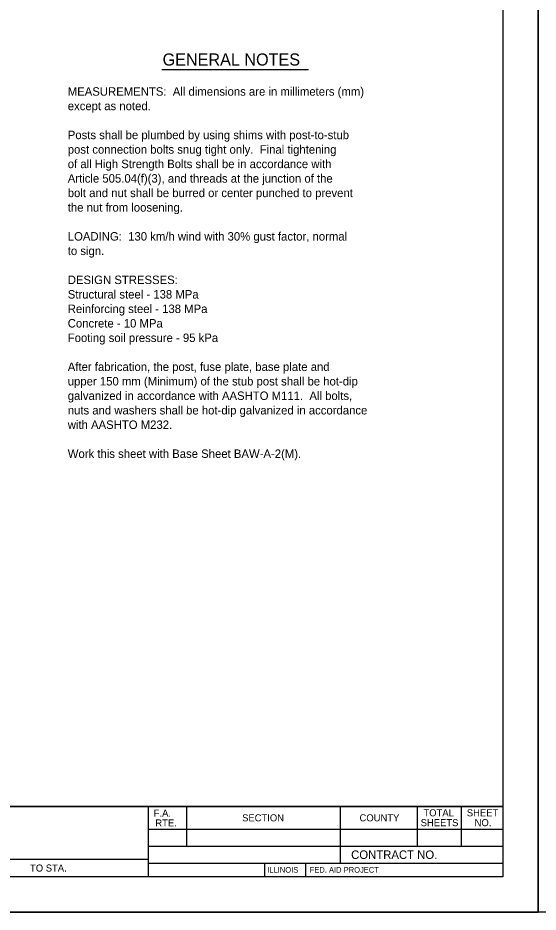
# Model space of a CAD drawing. Extents: x 1499079 to 1501883, y 1499349 to 1499789.
# Drawn here: x 1501055.1 to 1501202.6, y 1499349.2 to 1499602.9 of the extents above; entities that cross this region are included whole.
import ezdxf

# ---------------------------------------------------------------- set-up
doc = ezdxf.new("R2010")
doc.units = 0
for name, color, linetype in [('Level 48', 7, 'Continuous'), ('Sheets_50 Reference Boundary', 7, 'Continuous'), ('Sheets_General Details', 7, 'Continuous'), ('Sheets_Printer Plotting Border', 7, 'Continuous')]:
    doc.layers.add(name, color=color, linetype=linetype)

msp = doc.modelspace()

# ---------------------------------------------------------------- linework, layer by layer
at = {"layer": 'Level 48'}
msp.add_lwpolyline([(1500522.56, 1499789.19), (1501202.56, 1499789.19), (1501202.56, 1499349.19), (1500522.56, 1499349.19)], close=True, dxfattribs=at)
at = {"layer": 'Sheets_50 Reference Boundary'}
msp.add_lwpolyline([(1500562.56, 1499779.18), (1501192.56, 1499779.18), (1501192.56, 1499379.19), (1500562.56, 1499379.19)], close=True, dxfattribs=at)
at = {"layer": 'Sheets_General Details'}
for p, q in [((1501202.56, 1499349.19), (1501202.56, 1499789.19)), ((1501202.56, 1499789.19), (1501202.56, 1499349.19)), ((1501095.9, 1499588.18), (1501137.51, 1499588.18)), ((1500562.56, 1499379.19), (1501192.56, 1499379.19)), ((1501092.05, 1499379.19), (1501092.05, 1499359.19)), ((1501102.85, 1499379.19), (1501102.85, 1499367.88)), ((1501146.45, 1499379.19), (1501146.45, 1499363.08)), ((1501168.29, 1499379.19), (1501168.29, 1499367.88)), ((1501180.71, 1499379.19), (1501180.71, 1499367.88)), ((1501092.05, 1499372.68), (1501192.56, 1499372.68)), ((1501092.05, 1499367.88), (1501192.56, 1499367.88)), ((1500938.05, 1499364.19), (1501092.05, 1499364.19)), ((1501092.05, 1499363.08), (1501192.56, 1499363.08)), ((1501124.99, 1499363.08), (1501124.99, 1499359.19)), ((1501136.59, 1499363.08), (1501136.59, 1499359.19)), ((1501202.56, 1499349.19), (1500522.56, 1499349.19)), ((1501882.56, 1499349.19), (1501202.56, 1499349.19))]:
    msp.add_line(p, q, dxfattribs=at)
msp.add_lwpolyline([(1500562.56, 1499779.19), (1501192.56, 1499779.19), (1501192.56, 1499359.19), (1500562.56, 1499359.19)], close=True, dxfattribs=at)
at = {"layer": 'Sheets_Printer Plotting Border'}
msp.add_lwpolyline([(1500522.56, 1499349.19), (1501202.56, 1499349.19), (1501202.56, 1499789.19), (1500522.56, 1499789.19)], close=True, dxfattribs=at)

# ---------------------------------------------------------------- texts
at = {"layer": 'Sheets_General Details'}
for s, height, p in [('GENERAL NOTES', 3.4289, (1501096.1, 1499589.34)), (' MEASUREMENTS:  All dimensions are in millimeters (mm)', 2.4002, (1501068.33, 1499580.78)), (' except as noted.', 2.4002, (1501068.33, 1499576.67)), (' Posts shall be plumbed by using shims with post-to-stub', 2.4002, (1501068.33, 1499568.45)), (' post connection bolts snug tight only.  Final tightening', 2.4002, (1501068.33, 1499564.34)), (' of all High Strength Bolts shall be in accordance with', 2.4002, (1501068.33, 1499560.23)), (' Article 505.04(f)(3), and threads at the junction of the', 2.4002, (1501068.33, 1499556.12)), (' bolt and nut shall be burred or center punched to prevent', 2.4002, (1501068.33, 1499552.01)), (' the nut from loosening.', 2.4002, (1501068.33, 1499547.9)), (' LOADING:  130 km/h wind with 30% gust factor, normal', 2.4002, (1501068.33, 1499539.68)), (' to sign.', 2.4, (1501068.33, 1499535.57)), (' DESIGN STRESSES:', 2.4002, (1501068.33, 1499527.35)), (' Structural steel - 138 MPa', 2.4002, (1501068.33, 1499523.24)), (' Reinforcing steel - 138 MPa', 2.4002, (1501068.33, 1499519.13)), (' Concrete - 10 MPa', 2.4002, (1501068.33, 1499515.02)), (' Footing soil pressure - 95 kPa', 2.4002, (1501068.33, 1499510.91)), (' After fabrication, the post, fuse plate, base plate and', 2.4002, (1501068.33, 1499502.69)), (' upper 150 mm (Minimum) of the stub post shall be hot-dip', 2.4002, (1501068.33, 1499498.58)), (' galvanized in accordance with AASHTO M111.  All bolts,', 2.4002, (1501068.33, 1499494.47)), (' nuts and washers shall be hot-dip galvanized in accordance', 2.4002, (1501068.33, 1499490.36)), (' with AASHTO M232.', 2.4002, (1501068.33, 1499486.25)), (' Work this sheet with Base Sheet BAW-A-2(M).', 2.4002, (1501068.33, 1499478.03)), ('F.A.  ', 2, (1501093.59, 1499376.28)), ('TOTAL', 2, (1501170.06, 1499376.36)), ('SHEET', 2, (1501182.35, 1499376.36)), ('RTE.', 2, (1501094.05, 1499373.48)), ('SECTION', 2, (1501118.65, 1499374.93)), ('COUNTY', 2, (1501151.94, 1499374.93)), ('SHEETS', 2, (1501169.27, 1499373.56)), ('NO.', 2, (1501184.56, 1499373.56)), ('CONTRACT NO.      ', 2.4, (1501149.56, 1499364.28)), ('TO STA.', 2, (1501058.53, 1499360.69)), ('ILLINOIS', 1.6, (1501125.78, 1499360.37)), ('FED. AID PROJECT', 1.6, (1501137.81, 1499360.37))]:
    msp.add_text(s, height=height, dxfattribs=at).set_placement(p)

doc.saveas('drawing.dxf')
